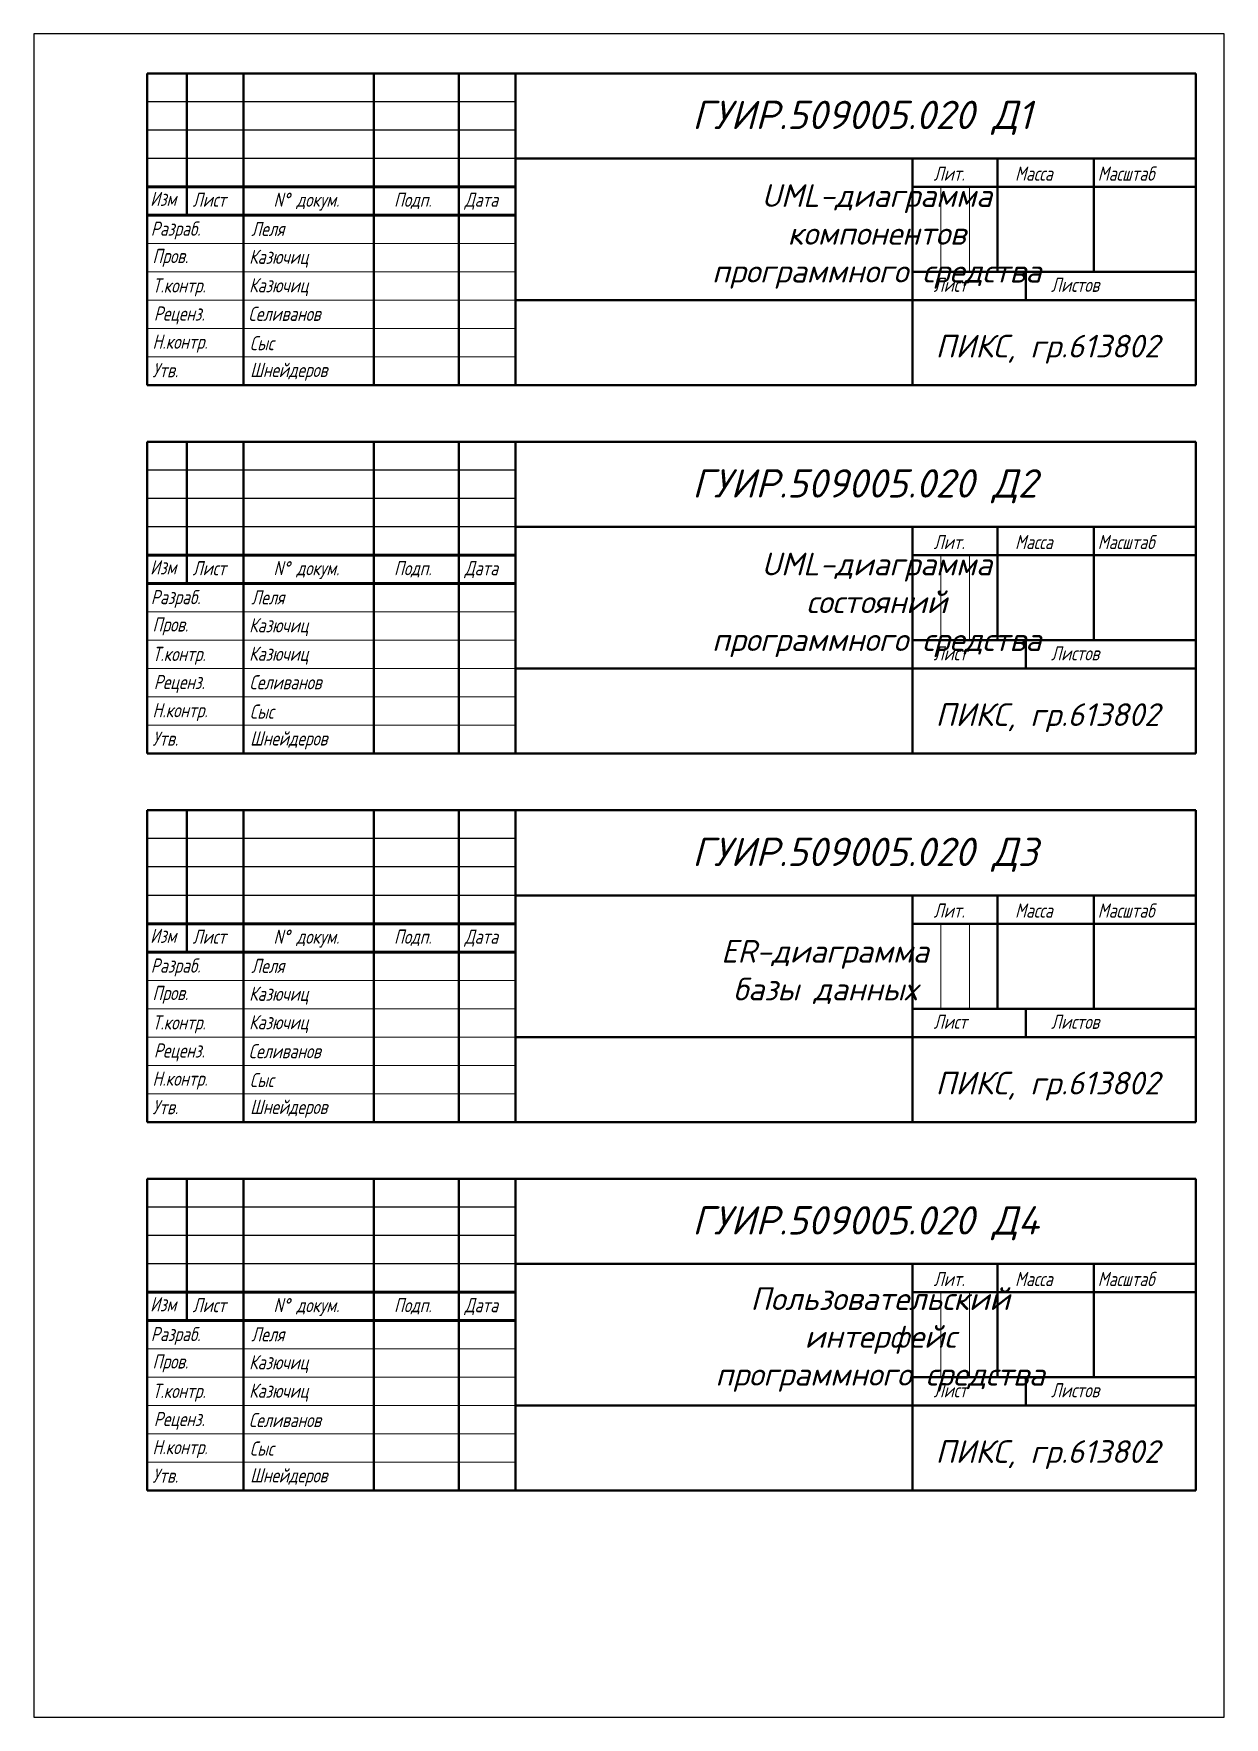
# Model space of a CAD drawing. Header units: inches. Extents: x 37 to 247, y 12 to 309.
import ezdxf

# ---------------------------------------------------------------- set-up
doc = ezdxf.new("R2010")
doc.units = ezdxf.units.IN
doc.header["$MEASUREMENT"] = 0
for name, color, linetype, lineweight in [('Основная', 7, 'Continuous', 40), ('текст', 7, 'Continuous', 30), ('тонкая', 7, 'Continuous', 20)]:
    doc.layers.add(name, color=color, linetype=linetype, lineweight=lineweight)
doc.styles.get("Standard").update_dxf_attribs({"font": 'Arial.ttf'})
doc.styles.add('стиль1', font='romans.shx', dxfattribs={"width": 0.75, "oblique": 15, "height": 3.5})

msp = doc.modelspace()

# ---------------------------------------------------------------- linework, layer by layer
for p, q in [((247.5, 309.5), (37.5, 309.5)), ((37.5, 309.5), (37.5, 12.5)), ((247.5, 12.5), (247.5, 309.5)), ((122.5, 297.5), (57.5, 297.5)), ((122.5, 292.5), (57.5, 292.5)), ((122.5, 287.5), (57.5, 287.5)), ((192.5, 247.5), (192.5, 247.5)), ((122.5, 232.5), (57.5, 232.5)), ((122.5, 227.5), (57.5, 227.5)), ((122.5, 222.5), (57.5, 222.5)), ((192.5, 182.5), (192.5, 182.5)), ((122.5, 167.5), (57.5, 167.5)), ((122.5, 162.5), (57.5, 162.5)), ((122.5, 157.5), (57.5, 157.5)), ((192.5, 117.5), (192.5, 117.5)), ((122.5, 102.5), (57.5, 102.5)), ((122.5, 97.5), (57.5, 97.5)), ((122.5, 92.5), (57.5, 92.5)), ((192.5, 52.5), (192.5, 52.5)), ((37.5, 12.5), (247.5, 12.5))]:
    msp.add_line(p, q)
at = {"lineweight": 50}
for p, q in [((122.5, 282.5), (57.5, 282.5)), ((122.5, 277.5), (57.5, 277.5)), ((122.5, 217.5), (57.5, 217.5)), ((122.5, 212.5), (57.5, 212.5)), ((122.5, 152.5), (57.5, 152.5)), ((122.5, 147.5), (57.5, 147.5)), ((122.5, 87.5), (57.5, 87.5)), ((122.5, 82.5), (57.5, 82.5))]:
    msp.add_line(p, q, dxfattribs=at)
at = {"layer": 'Основная'}
for p, q in [((57.5, 302.5), (57.5, 247.5)), ((242.5, 302.5), (57.5, 302.5)), ((64.5, 277.5), (64.5, 302.5)), ((74.5, 302.5), (74.5, 247.5)), ((97.5, 247.5), (97.5, 302.5)), ((112.5, 302.5), (112.5, 247.5)), ((122.5, 302.5), (122.5, 247.5)), ((242.5, 247.5), (242.5, 302.5)), ((122.5, 287.5), (242.5, 287.5)), ((192.5, 287.5), (192.5, 247.5)), ((207.5, 287.5), (207.5, 267.5)), ((224.5, 287.5), (224.5, 267.5)), ((192.5, 282.5), (242.5, 282.5)), ((242.5, 267.5), (192.5, 267.5)), ((212.5, 267.5), (212.5, 262.5)), ((242.5, 262.5), (122.5, 262.5)), ((242.5, 247.5), (57.5, 247.5)), ((57.5, 237.5), (57.5, 182.5)), ((242.5, 237.5), (57.5, 237.5)), ((64.5, 212.5), (64.5, 237.5)), ((74.5, 237.5), (74.5, 182.5)), ((97.5, 182.5), (97.5, 237.5)), ((112.5, 237.5), (112.5, 182.5)), ((122.5, 237.5), (122.5, 182.5)), ((242.5, 182.5), (242.5, 237.5)), ((122.5, 222.5), (242.5, 222.5)), ((192.5, 222.5), (192.5, 182.5)), ((207.5, 222.5), (207.5, 202.5)), ((224.5, 222.5), (224.5, 202.5)), ((192.5, 217.5), (242.5, 217.5)), ((242.5, 202.5), (192.5, 202.5)), ((212.5, 202.5), (212.5, 197.5)), ((242.5, 197.5), (122.5, 197.5)), ((242.5, 182.5), (57.5, 182.5)), ((57.5, 172.5), (57.5, 117.5)), ((242.5, 172.5), (57.5, 172.5)), ((64.5, 147.5), (64.5, 172.5)), ((74.5, 172.5), (74.5, 117.5)), ((97.5, 117.5), (97.5, 172.5)), ((112.5, 172.5), (112.5, 117.5)), ((122.5, 172.5), (122.5, 117.5)), ((242.5, 117.5), (242.5, 172.5)), ((122.5, 157.5), (242.5, 157.5)), ((192.5, 157.5), (192.5, 117.5)), ((207.5, 157.5), (207.5, 137.5)), ((224.5, 157.5), (224.5, 137.5)), ((192.5, 152.5), (242.5, 152.5)), ((242.5, 137.5), (192.5, 137.5)), ((212.5, 137.5), (212.5, 132.5)), ((242.5, 132.5), (122.5, 132.5)), ((242.5, 117.5), (57.5, 117.5)), ((57.5, 107.5), (57.5, 52.5)), ((242.5, 107.5), (57.5, 107.5)), ((64.5, 82.5), (64.5, 107.5)), ((74.5, 107.5), (74.5, 52.5)), ((97.5, 52.5), (97.5, 107.5)), ((112.5, 107.5), (112.5, 52.5)), ((122.5, 107.5), (122.5, 52.5)), ((242.5, 52.5), (242.5, 107.5)), ((122.5, 92.5), (242.5, 92.5)), ((192.5, 92.5), (192.5, 52.5)), ((207.5, 92.5), (207.5, 72.5)), ((224.5, 92.5), (224.5, 72.5)), ((192.5, 87.5), (242.5, 87.5)), ((242.5, 72.5), (192.5, 72.5)), ((212.5, 72.5), (212.5, 67.5)), ((242.5, 67.5), (122.5, 67.5)), ((242.5, 52.5), (57.5, 52.5))]:
    msp.add_line(p, q, dxfattribs=at)
at = {"layer": 'тонкая'}
for p, q in [((197.49, 282.29), (197.49, 267.5)), ((202.57, 282.29), (202.57, 267.5)), ((57.5, 272.5), (122.5, 272.5)), ((122.5, 267.5), (57.5, 267.5)), ((122.5, 262.5), (57.5, 262.5)), ((197.49, 217.29), (197.49, 202.5)), ((202.57, 217.29), (202.57, 202.5)), ((57.5, 207.5), (122.5, 207.5)), ((122.5, 202.5), (57.5, 202.5)), ((122.5, 197.5), (57.5, 197.5)), ((197.49, 152.29), (197.49, 137.5)), ((202.57, 152.29), (202.57, 137.5)), ((57.5, 142.5), (122.5, 142.5)), ((122.5, 137.5), (57.5, 137.5)), ((122.5, 132.5), (57.5, 132.5)), ((197.49, 87.29), (197.49, 72.5)), ((202.57, 87.29), (202.57, 72.5)), ((57.5, 77.5), (122.5, 77.5)), ((122.5, 72.5), (57.5, 72.5)), ((122.5, 67.5), (57.5, 67.5))]:
    msp.add_line(p, q, dxfattribs=at)
for points in [[(57.5, 257.5), (122.5, 257.5)], [(57.5, 252.5), (122.5, 252.5)], [(57.5, 192.5), (122.5, 192.5)], [(57.5, 187.5), (122.5, 187.5)], [(57.5, 127.5), (122.5, 127.5)], [(57.5, 122.5), (122.5, 122.5)], [(57.5, 62.5), (122.5, 62.5)], [(57.5, 57.5), (122.5, 57.5)]]:
    msp.add_lwpolyline(points, dxfattribs=at)

# ---------------------------------------------------------------- texts
at = {"attachment_point": 1}
for s, insert, char_height in [('{\\fISOCPEUR|b0|i1|c204|p34;ГУИР.509005.020 Д1}', (153.65, 297.67), 5), ('\\pxqc;{\\fISOCPEUR|b0|i1|c204|p34;UML-диаграмма^Jкомпонентов\\Pпрограммного средства}', (157.15, 282.94), 4), ('{\\fISOCPEUR|b0|i1|c204|p34;ПИКС, гр.613802}', (196.57, 256.38), 4), ('{\\fISOCPEUR|b0|i1|c204|p34;ГУИР.509005.020 Д2}', (153.65, 232.67), 5), ('\\pxqc;{\\fISOCPEUR|b0|i1|c204|p34;UML-диаграмма^Jсостояний\\Pпрограммного средства}', (157.15, 217.94), 4), ('{\\fISOCPEUR|b0|i1|c204|p34;ПИКС, гр.613802}', (196.57, 191.38), 4), ('{\\fISOCPEUR|b0|i1|c204|p34;ГУИР.509005.020 Д3}', (153.65, 167.67), 5), ('\\pxqc;{\\fISOCPEUR|b0|i1|c204|p34;ER-диаграмма^Jбазы данных}', (158.77, 149.63), 4), ('{\\fISOCPEUR|b0|i1|c204|p34;ПИКС, гр.613802}', (196.57, 126.38), 4), ('{\\fISOCPEUR|b0|i1|c204|p34;ГУИР.509005.020 Д4}', (153.65, 102.67), 5), ('\\pxqc;{\\fISOCPEUR|b0|i1|c204|p34;Пользовательский^Jинтерфейс^Jпрограммного средства}', (157.75, 88.35), 4), ('{\\fISOCPEUR|b0|i1|c204|p34;ПИКС, гр.613802}', (196.57, 61.38), 4)]:
    msp.add_mtext(s, dxfattribs=dict(at, insert=insert, char_height=char_height))
at = {"layer": 'текст', "style": 'стиль1', "oblique": 15, "width": 0.75}
for s, p in [('Лит.', (196.22, 283.57)), ('Масса', (210.59, 283.57)), ('Масштаб', (225.18, 283.57)), ('Изм', (58.05, 279.11)), ('Лист', (65.52, 278.96)), ('N%%d докум. ', (79.8, 278.96)), ('Подп.', (101.06, 278.96)), ('Дата', (113.51, 278.96)), ('Разраб.', (58.16, 273.86)), ('Леля', (75.87, 273.81)), ('Пров.', (58.46, 269.03)), ('Казючиц', (75.5, 268.89)), ('Т.контр.', (58.46, 263.83)), ('Казючиц', (75.5, 263.87)), ('Лист', (196.22, 263.95)), ('Листов', (216.94, 263.95)), ('Реценз.', (58.7, 258.88)), ('Селиванов', (75.38, 258.83)), ('Н.контр.', (58.46, 253.91)), ('Сыс', (75.62, 253.66)), ('Утв.', (58.46, 248.89)), ('Шнейдеров', (75.68, 248.93)), ('Лит.', (196.22, 218.57)), ('Масса', (210.59, 218.57)), ('Масштаб', (225.18, 218.57)), ('Изм', (58.05, 214.11)), ('Лист', (65.52, 213.96)), ('N%%d докум. ', (79.8, 213.96)), ('Подп.', (101.06, 213.96)), ('Дата', (113.51, 213.96)), ('Разраб.', (58.16, 208.86)), ('Леля', (75.87, 208.81)), ('Пров.', (58.46, 204.03)), ('Казючиц', (75.5, 203.89)), ('Т.контр.', (58.46, 198.83)), ('Казючиц', (75.5, 198.87)), ('Лист', (196.22, 198.95)), ('Листов', (216.94, 198.95)), ('Реценз.', (58.7, 193.88)), ('Селиванов', (75.56, 193.84)), ('Н.контр.', (58.46, 188.91)), ('Сыс', (75.62, 188.66)), ('Утв.', (58.46, 183.89)), ('Шнейдеров', (75.68, 183.93)), ('Лит.', (196.22, 153.57)), ('Масса', (210.59, 153.57)), ('Масштаб', (225.18, 153.57)), ('Изм', (58.05, 149.11)), ('N%%d докум. ', (79.8, 148.96)), ('Подп.', (101.06, 148.96)), ('Лист', (65.52, 148.96)), ('Дата', (113.51, 148.96)), ('Разраб.', (58.16, 143.86)), ('Леля', (75.87, 143.81)), ('Пров.', (58.46, 139.03)), ('Казючиц', (75.5, 138.89)), ('Т.контр.', (58.46, 133.83)), ('Казючиц', (75.5, 133.87)), ('Лист', (196.22, 133.95)), ('Листов', (216.94, 133.95)), ('Реценз.', (58.7, 128.88)), ('Селиванов', (75.42, 128.76)), ('Н.контр.', (58.46, 123.91)), ('Сыс', (75.62, 123.66)), ('Утв.', (58.46, 118.89)), ('Шнейдеров', (75.68, 118.93)), ('Лит.', (196.22, 88.57)), ('Масса', (210.59, 88.57)), ('Масштаб', (225.18, 88.57)), ('Изм', (58.05, 84.11)), ('Лист', (65.52, 83.96)), ('N%%d докум. ', (79.8, 83.96)), ('Подп.', (101.06, 83.96)), ('Дата', (113.51, 83.96)), ('Разраб.', (58.16, 78.86)), ('Леля', (75.87, 78.81)), ('Пров.', (58.46, 74.03)), ('Казючиц', (75.5, 73.89)), ('Т.контр.', (58.46, 68.83)), ('Казючиц', (75.5, 68.87)), ('Лист', (196.22, 68.95)), ('Листов', (216.94, 68.95)), ('Реценз.', (58.7, 63.88)), ('Селиванов', (75.46, 63.69)), ('Н.контр.', (58.46, 58.91)), ('Сыс', (75.62, 58.66)), ('Шнейдеров', (75.68, 53.93)), ('Утв.', (58.46, 53.89))]:
    msp.add_text(s, height=2.5, dxfattribs=at).set_placement(p)

doc.saveas('drawing.dxf')
